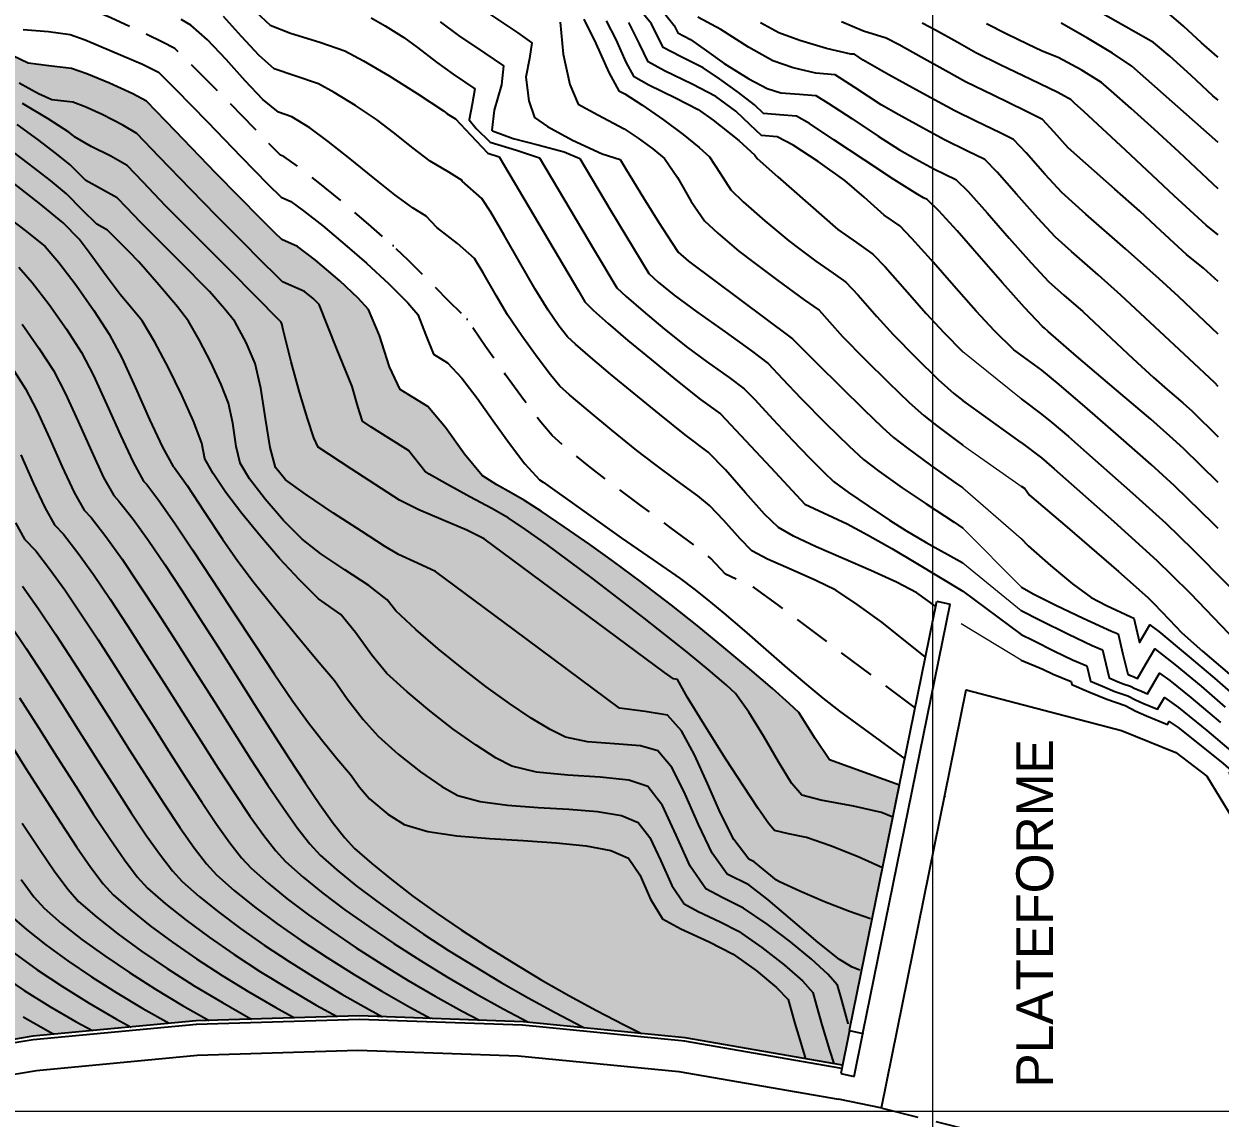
# Model space of a CAD drawing. Extents: x 62300 to 62842, y 108162 to 108784.
# Drawn here: x 62419.13 to 62459.77, y 108649.77 to 108686.95 of the extents above; entities that cross this region are included whole.
import ezdxf

# ---------------------------------------------------------------- set-up
doc = ezdxf.new("R2010")
doc.units = 0
doc.header["$LTSCALE"] = 1.000002
doc.header["$MEASUREMENT"] = 0
doc.linetypes.add('DASHDOT', pattern=[2.8, 2, -0.25, 0.3, -0.25])
doc.linetypes.add('TRATTEGGIATA2', pattern=[0.375, 0.25, -0.125])
for name, color, linetype in [('Av. Pr.Profi', 7, 'Continuous'), ('Bâti', 7, 'Continuous'), ('colore lago', 131, 'Continuous'), ('coordinate', 2, 'Continuous'), ('Couronnement', 7, 'Continuous'), ('curve livello 1m', 2, 'Continuous'), ('curve livello 5m', 7, 'Continuous'), ('Strade', 7, 'Continuous'), ('TEXT035', 1, 'Continuous')]:
    doc.layers.add(name, color=color, linetype=linetype)
doc.layers.add('Colori bordi', color=5, linetype='Continuous', plot=False)
doc.styles.add('ARIAL', font='arial.ttf')

msp = doc.modelspace()

# ---------------------------------------------------------------- hatches: boundary and pattern name
at = {"layer": 'colore lago', "linetype": 'Continuous', "lineweight": 0}
msp.add_hatch(color=256, dxfattribs=at).paths.add_polyline_path([(62424.984, 108653.069), (62419.433, 108652.547), (62413.953, 108651.637), (62408.529, 108650.359), (62403.21, 108648.764), (62398.021, 108646.797), (62392.955, 108644.487), (62388.067, 108641.873), (62383.347, 108638.914), (62379.143, 108635.919), (62374.987, 108632.528), (62370.912, 108628.752), (62367.864, 108625.55), (62364.577, 108621.72), (62361.992, 108618.302), (62358.884, 108613.699), (62356.087, 108608.883), (62353.615, 108603.924), (62351.491, 108598.79), (62349.698, 108593.52), (62348.257, 108588.148), (62347.162, 108582.699), (62346.433, 108577.206), (62346.076, 108571.827), (62346.067, 108566.27), (62346.414, 108560.708), (62347.156, 108555.214), (62348.241, 108549.757), (62349.108, 108546.543), (62347.868, 108543.897), (62343.805, 108542.34), (62343.071, 108542.931), (62342.215, 108543.399), (62341.494, 108543.605), (62340.731, 108543.397), (62339.788, 108542.895), (62338.814, 108542.367), (62337.958, 108542.081), (62337.463, 108542.167), (62336.538, 108542.374), (62334.253, 108542.969), (62331.322, 108543.785), (62328.139, 108544.685), (62325.098, 108545.533), (62322.593, 108546.195), (62321.848, 108546.361), (62320.984, 108546.545), (62320.474, 108546.666), (62319.859, 108546.963), (62319.103, 108547.335), (62317.961, 108547.824), (62316.581, 108548.386), (62315.066, 108548.989), (62313.523, 108549.599), (62312.055, 108550.183), (62310.769, 108550.711), (62309.769, 108551.147), (62309.112, 108551.475), (62308.074, 108552.131), (62305.134, 108553.829), (62301.974, 108555.846), (62300, 108557.145), (62300, 108746.102), (62331.882, 108763.679), (62334.507, 108761.512), (62338.392, 108758.6), (62343.084, 108755.721), (62348.103, 108752.428), (62352.959, 108748.821), (62356.982, 108746.672), (62361.491, 108743.204), (62364.809, 108741.018), (62364.85, 108740.982), (62366.701, 108739.452), (62368.7, 108737.832), (62369.305, 108737.355), (62369.749, 108737.014), (62370.359, 108736.582), (62371.24, 108735.973), (62371.627, 108735.711), (62374.472, 108733.847), (62374.708, 108733.696), (62375.544, 108733.194), (62376.513, 108732.622), (62377.024, 108732.307), (62377.264, 108731.984), (62377.853, 108731.572), (62378.743, 108731.016), (62379.493, 108730.514), (62379.904, 108730.173), (62380.53, 108729.628), (62381.289, 108728.95), (62382.099, 108728.213), (62382.879, 108727.488), (62383.568, 108726.81), (62384.361, 108726.013), (62384.891, 108725.5), (62385.513, 108725.007), (62386.29, 108724.44), (62387.153, 108723.834), (62388.028, 108723.224), (62388.845, 108722.646), (62389.533, 108722.136), (62390.019, 108721.728), (62390.461, 108721.189), (62391.046, 108720.467), (62391.593, 108719.84), (62392.228, 108719.121), (62392.561, 108718.731), (62392.862, 108718.087), (62393.16, 108717.245), (62393.458, 108716.296), (62393.758, 108715.335), (62394.064, 108714.455), (62394.378, 108713.747), (62394.629, 108713.387), (62395.018, 108712.892), (62395.432, 108712.426), (62395.814, 108712.034), (62396.33, 108711.596), (62397.152, 108710.938), (62398.032, 108710.258), (62398.87, 108709.636), (62399.584, 108709.126), (62399.96, 108708.881), (62400.685, 108708.661), (62401.612, 108708.484), (62402.549, 108708.306), (62403.305, 108708.084), (62403.979, 108707.68), (62404.973, 108707.002), (62405.674, 108706.477), (62406.299, 108705.979), (62406.659, 108705.658), (62407.074, 108705.014), (62407.565, 108704.234), (62408.06, 108703.631), (62408.444, 108703.148), (62408.613, 108702.358), (62408.809, 108701.374), (62409.055, 108700.585), (62409.399, 108699.598), (62409.737, 108698.707), (62410.053, 108697.961), (62410.417, 108697.156), (62410.768, 108696.423), (62411.044, 108695.894), (62411.352, 108695.436), (62411.941, 108694.585), (62412.688, 108693.536), (62413.24, 108692.756), (62413.64, 108692.028), (62414.101, 108691.1), (62414.582, 108690.096), (62415.042, 108689.143), (62415.44, 108688.363), (62415.735, 108687.883), (62416.22, 108687.475), (62417.091, 108686.877), (62417.986, 108686.309), (62418.762, 108685.857), (62419.277, 108685.61), (62419.98, 108685.523), (62420.747, 108685.436), (62421.269, 108685.254), (62422.042, 108684.935), (62422.834, 108684.575), (62423.302, 108684.318), (62424.281, 108683.305), (62425.656, 108681.875), (62426.449, 108681.066), (62427.156, 108680.351), (62427.673, 108679.833), (62427.895, 108679.62), (62428.432, 108679.384), (62429.04, 108678.92), (62429.869, 108678.212), (62430.484, 108677.629), (62430.843, 108677.243), (62431.218, 108676.364), (62431.557, 108675.296), (62431.913, 108674.527), (62432.355, 108674.247), (62432.858, 108673.942), (62433.455, 108673.231), (62434.097, 108672.326), (62434.701, 108671.601), (62435.197, 108671.28), (62435.685, 108671.01), (62436.144, 108670.755), (62436.707, 108670.388), (62437.492, 108669.855), (62438.358, 108669.253), (62439.162, 108668.678), (62440.078, 108667.996), (62441.13, 108667.19), (62442.002, 108666.501), (62442.908, 108665.758), (62443.789, 108665.021), (62444.562, 108664.359), (62445.144, 108663.844), (62445.453, 108663.547), (62446.014, 108662.665), (62446.501, 108661.941), (62447.153, 108661.7), (62448.876, 108661.081), (62447.183, 108652.749), (62446.943, 108651.566), (62441.595, 108652.495), (62436.09, 108653.04), (62430.527, 108653.236)])

# ---------------------------------------------------------------- linework, layer by layer
at = {"layer": 'Av. Pr.Profi', "color": 1, "linetype": 'DASHDOT'}
msp.add_line((62450.413, 108660.699), (62450.416, 108660.68), dxfattribs=at)
at = {"layer": 'Bâti', "linetype": 'Continuous'}
for p, q in [((62447.183, 108652.749), (62450.145, 108667.326)), ((62447.634, 108652.654), (62450.597, 108667.234)), ((62450.145, 108667.326), (62450.597, 108667.234)), ((62447.181, 108652.739), (62446.884, 108651.277)), ((62447.183, 108652.749), (62447.181, 108652.739)), ((62447.181, 108652.739), (62447.632, 108652.644)), ((62447.336, 108651.185), (62447.632, 108652.644)), ((62447.634, 108652.654), (62447.632, 108652.644)), ((62446.884, 108651.277), (62447.336, 108651.185))]:
    msp.add_line(p, q, dxfattribs=at)
at = {"layer": 'Colori bordi', "linetype": 'Continuous', "lineweight": 0, "flags": 128}
msp.add_lwpolyline([(62418.762, 108685.857), (62419.277, 108685.61), (62419.98, 108685.523), (62420.747, 108685.436), (62420.747, 108685.436), (62421.269, 108685.254), (62422.042, 108684.935), (62422.834, 108684.575), (62423.302, 108684.318), (62423.302, 108684.318), (62424.281, 108683.305), (62425.656, 108681.875), (62425.656, 108681.875), (62426.449, 108681.066), (62427.156, 108680.351), (62427.673, 108679.833), (62427.895, 108679.62), (62428.432, 108679.384), (62428.432, 108679.384), (62429.04, 108678.92), (62429.869, 108678.212), (62429.869, 108678.212), (62430.484, 108677.629), (62430.843, 108677.243), (62430.843, 108677.243), (62431.218, 108676.364), (62431.557, 108675.296), (62431.913, 108674.527), (62431.913, 108674.527), (62432.355, 108674.247), (62432.858, 108673.942), (62432.858, 108673.942), (62433.455, 108673.231), (62434.097, 108672.326), (62434.701, 108671.601), (62435.197, 108671.28), (62435.197, 108671.28), (62435.685, 108671.01), (62436.144, 108670.755), (62436.144, 108670.755), (62436.707, 108670.388), (62437.492, 108669.855), (62438.358, 108669.253), (62439.162, 108668.678), (62439.162, 108668.678), (62440.078, 108667.996), (62441.13, 108667.19), (62442.002, 108666.501), (62442.002, 108666.501), (62442.908, 108665.758), (62443.789, 108665.021), (62444.562, 108664.359), (62445.144, 108663.844), (62445.453, 108663.547), (62445.453, 108663.547), (62446.014, 108662.665), (62446.501, 108661.941), (62446.501, 108661.941), (62447.153, 108661.7), (62448.876, 108661.081), (62447.183, 108652.749), (62446.943, 108651.566), (62441.595, 108652.495), (62436.09, 108653.04), (62430.527, 108653.236), (62424.984, 108653.069), (62419.433, 108652.547), (62413.953, 108651.637)], dxfattribs=at)
at = {"layer": 'coordinate', "linetype": 'Continuous', "lineweight": 0}
for p, q in [((62450, 108735.452), (62450, 108403.974)), ((62340.187, 108650), (62556.466, 108650))]:
    msp.add_line(p, q, dxfattribs=at)
at = {"layer": 'Couronnement', "linetype": 'Continuous'}
for p, q in [((62424.984, 108653.069), (62419.433, 108652.547)), ((62430.527, 108653.236), (62424.984, 108653.069)), ((62430.531, 108653.116), (62424.988, 108652.949)), ((62436.074, 108652.921), (62430.523, 108653.117)), ((62436.09, 108653.04), (62430.527, 108653.236)), ((62441.595, 108652.495), (62436.09, 108653.04)), ((62424.995, 108652.95), (62419.444, 108652.428)), ((62441.583, 108652.376), (62436.074, 108652.921)), ((62419.433, 108652.547), (62413.953, 108651.637)), ((62419.444, 108652.428), (62413.973, 108651.519)), ((62446.919, 108651.449), (62441.575, 108652.377)), ((62446.943, 108651.566), (62441.595, 108652.495)), ((62419.561, 108651.385), (62425.024, 108651.9)), ((62425.024, 108651.9), (62430.475, 108652.07)), ((62430.475, 108652.07), (62435.927, 108651.881)), ((62435.927, 108651.881), (62441.384, 108651.345)), ((62414.098, 108650.472), (62419.561, 108651.385)), ((62441.384, 108651.345), (62446.8, 108650.405)), ((62448.291, 108650.104), (62446.8, 108650.405))]:
    msp.add_line(p, q, dxfattribs=at)
at = {"layer": 'curve livello 1m', "linetype": 'Continuous', "lineweight": 0}
for p, q in [((62453.007, 108674.205), (62451.032, 108675.804)), ((62451.032, 108672.634), (62453.007, 108671.241)), ((62451.032, 108671.184), (62453.007, 108669.456)), ((62451.032, 108669.816), (62453.007, 108667.817)), ((62451.032, 108668.629), (62453.007, 108667.011)), ((62453.007, 108665.324), (62450.972, 108666.562))]:
    msp.add_line(p, q, dxfattribs=at)
at = {"layer": 'curve livello 1m', "color": 152, "linetype": 'TRATTEGGIATA2', "ltscale": 5, "flags": 128}
msp.add_lwpolyline([(62449.409, 108663.703), (62444.734, 108667.217), (62444.734, 108667.217), (62443.954, 108667.783), (62443.429, 108668.028), (62442.969, 108668.248), (62442.969, 108668.248), (62442.47, 108668.783), (62441.977, 108669.175), (62441.124, 108669.816), (62440.102, 108670.575), (62439.103, 108671.321), (62438.32, 108671.922), (62438.32, 108671.922), (62437.534, 108672.562), (62437.08, 108672.956), (62437.08, 108672.956), (62436.692, 108673.419), (62436.139, 108674.141), (62435.492, 108675.027), (62434.819, 108675.983), (62434.191, 108676.913), (62434.191, 108676.913), (62434.183, 108676.926), (62434.135, 108676.968), (62433.554, 108677.536), (62432.857, 108678.242), (62432.184, 108678.923), (62431.677, 108679.412), (62431.677, 108679.412), (62430.841, 108680.147), (62429.964, 108680.89), (62429.133, 108681.568), (62428.437, 108682.108), (62427.967, 108682.438), (62427.967, 108682.438), (62427.85, 108682.49), (62427.362, 108682.981), (62426.953, 108683.405), (62426.568, 108683.805), (62426.568, 108683.805), (62425.763, 108684.619), (62425.037, 108685.346), (62424.499, 108685.878), (62424.256, 108686.107), (62424.256, 108686.107), (62423.838, 108686.33), (62423.033, 108686.718), (62422.083, 108687.153), (62422.083, 108687.153), (62421.201, 108687.532), (62420.659, 108687.741), (62420.659, 108687.741), (62419.96, 108687.849), (62419.097, 108687.916), (62418.267, 108687.984), (62417.665, 108688.094), (62417.665, 108688.094), (62417.563, 108688.156), (62417.547, 108688.17), (62417.258, 108688.62), (62416.882, 108689.325), (62416.442, 108690.213), (62415.962, 108691.213), (62415.465, 108692.25), (62414.976, 108693.254), (62414.519, 108694.151), (62414.116, 108694.869), (62414.116, 108694.869), (62413.888, 108695.19), (62413.731, 108695.42), (62413.447, 108696.014), (62412.957, 108697.086), (62412.957, 108697.086), (62412.542, 108698.014), (62412.149, 108698.906), (62411.838, 108699.625), (62411.669, 108700.032), (62411.669, 108700.032), (62411.493, 108700.551), (62411.338, 108701.075), (62411.338, 108701.075), (62411.14, 108702.019), (62410.936, 108703.116), (62410.783, 108703.767), (62410.783, 108703.767), (62410.46, 108704.208), (62409.848, 108704.939), (62409.171, 108705.744), (62408.647, 108706.405), (62408.195, 108707.116), (62407.772, 108707.467), (62406.911, 108708.146), (62405.935, 108708.914), (62405.164, 108709.532), (62404.859, 108709.794), (62404.558, 108710.033), (62403.965, 108710.163), (62402.733, 108710.397), (62401.329, 108710.662), (62400.217, 108710.883), (62399.534, 108711.046), (62399.508, 108711.064), (62399.419, 108711.135), (62398.941, 108711.7), (62398.366, 108712.469), (62397.791, 108713.304), (62397.315, 108714.068), (62396.999, 108714.708), (62396.588, 108715.641), (62396.135, 108716.7), (62395.69, 108717.718), (62395.307, 108718.531), (62394.833, 108719.384), (62394.335, 108720.199), (62394, 108720.666), (62393.527, 108721.291), (62392.891, 108722.096), (62392.334, 108722.781), (62392.022, 108723.139), (62391.403, 108723.624), (62390.228, 108724.482), (62388.787, 108725.522), (62387.371, 108726.549), (62386.269, 108727.371), (62385.592, 108727.906), (62384.834, 108728.52), (62384.222, 108729.031), (62383.639, 108729.546), (62382.938, 108730.185), (62382.188, 108730.877), (62381.454, 108731.553), (62380.802, 108732.145), (62380.301, 108732.582), (62379.555, 108733.154), (62378.591, 108733.891), (62378.094, 108734.284), (62377.713, 108734.585), (62377.036, 108735.03), (62375.97, 108735.715), (62375.055, 108736.311), (62373.009, 108737.706), (62371.181, 108738.986), (62370.681, 108739.355), (62370.133, 108739.77), (62369.655, 108740.145), (62369.247, 108740.473), (62368.148, 108741.404), (62366.867, 108742.513), (62365.789, 108743.468)], dxfattribs=at)
at = {"layer": 'curve livello 1m', "flags": 128}
for points in [[(62459.706, 108684.351), (62459.523, 108684.508), (62458.781, 108685.194), (62458.064, 108685.854), (62457.51, 108686.316), (62457.51, 108686.316), (62453.222, 108688.754)], [(62440.687, 108687.556), (62441.227, 108686.892), (62441.227, 108686.892), (62441.35, 108686.641), (62441.778, 108686.421), (62442.327, 108686.027), (62442.92, 108685.597), (62442.92, 108685.597), (62443.756, 108685.083), (62444.379, 108684.746), (62444.379, 108684.746), (62444.842, 108684.61), (62445.485, 108684.562), (62446.032, 108684.512), (62446.032, 108684.512), (62446.459, 108684.257), (62447.257, 108683.73), (62448.154, 108683.134), (62448.877, 108682.672), (62448.877, 108682.672), (62449.416, 108682.366), (62450.048, 108682.026), (62450.048, 108682.026), (62450.795, 108681.657), (62451.208, 108681.251), (62451.851, 108680.532), (62452.604, 108679.669), (62453.345, 108678.829), (62453.954, 108678.182), (62453.954, 108678.182), (62454.461, 108677.733), (62455.1, 108677.17), (62455.1, 108677.17), (62455.89, 108676.436), (62456.809, 108675.572), (62457.507, 108674.927), (62457.507, 108674.927), (62457.974, 108674.527), (62458.504, 108674.075), (62458.504, 108674.075), (62458.822, 108673.791), (62459.706, 108672.914)], [(62450.11, 108667.152), (62449.469, 108667.618), (62448.779, 108667.978), (62447.906, 108668.375), (62446.959, 108668.785), (62446.047, 108669.183), (62445.279, 108669.542), (62444.765, 108669.838), (62444.765, 108669.838), (62444.296, 108670.292), (62443.65, 108671.017), (62442.966, 108671.791), (62442.382, 108672.392), (62442.382, 108672.392), (62441.596, 108672.987), (62440.724, 108673.685), (62439.861, 108674.388), (62439.06, 108675.049), (62438.379, 108675.622), (62437.872, 108676.061), (62437.596, 108676.319), (62437.596, 108676.319), (62437.31, 108676.685), (62436.94, 108677.217), (62436.94, 108677.217), (62436.504, 108677.928), (62435.981, 108678.837), (62435.45, 108679.771), (62434.993, 108680.554), (62434.69, 108681.013), (62434.69, 108681.013), (62434.016, 108681.604), (62434.027, 108681.627), (62433.574, 108681.908), (62432.935, 108682.287), (62432.935, 108682.287), (62432.36, 108682.723), (62431.692, 108683.261), (62431.112, 108683.702), (62431.112, 108683.702), (62430.4, 108684.17), (62429.668, 108684.617), (62429.136, 108684.908), (62429.136, 108684.908), (62428.336, 108685.177), (62427.64, 108685.422), (62427.64, 108685.422), (62427.126, 108685.868), (62426.524, 108686.523), (62425.909, 108687.196)], [(62430.936, 108687.152), (62431.411, 108686.881), (62432.039, 108686.479), (62432.502, 108686.141), (62433.154, 108685.65), (62433.717, 108685.234), (62434.45, 108684.736), (62434.361, 108684.222), (62434.261, 108683.687), (62434.497, 108683.398), (62434.964, 108682.937), (62434.97, 108682.932), (62435.872, 108682.657), (62436.654, 108682.397), (62438.513, 108679.247), (62439.277, 108677.982), (62439.589, 108677.684), (62440.167, 108677.183), (62440.899, 108676.576), (62441.673, 108675.956), (62442.327, 108675.476), (62443.097, 108674.931), (62443.606, 108674.549), (62443.964, 108674.182), (62444.579, 108673.521), (62445.259, 108672.788), (62445.809, 108672.208), (62446.304, 108671.714), (62446.638, 108671.397), (62447.146, 108671.026), (62447.817, 108670.566), (62448.538, 108670.087), (62449.091, 108669.731), (62449.782, 108669.324), (62451.032, 108668.629)], [(62434.924, 108687.302), (62435.908, 108686.645), (62436.392, 108686.306), (62436.392, 108686.306), (62436.308, 108685.776), (62436.18, 108685.134), (62436.18, 108685.134), (62436.283, 108684.334), (62436.484, 108683.766), (62436.484, 108683.766), (62436.922, 108683.455), (62437.773, 108682.999), (62438.783, 108682.533), (62438.783, 108682.533), (62439.394, 108682.339), (62439.598, 108681.994), (62440.177, 108681.035), (62440.704, 108680.198), (62441.142, 108679.516), (62441.36, 108679.193), (62441.36, 108679.193), (62441.715, 108678.881), (62445.203, 108676.283), (62445.23, 108676.263), (62445.233, 108676.26), (62446.053, 108675.432), (62446.891, 108674.6), (62447.663, 108673.845), (62448.286, 108673.248), (62448.679, 108672.89), (62448.679, 108672.89), (62449.152, 108672.525), (62449.934, 108671.953), (62450.791, 108671.344), (62450.791, 108671.344), (62451.032, 108671.184)], [(62459.706, 108671.365), (62458.521, 108672.523), (62458.057, 108672.943), (62457.413, 108673.513), (62456.252, 108674.506), (62454.893, 108675.659), (62453.928, 108676.49), (62453.798, 108676.611), (62453.736, 108676.665), (62453.122, 108677.313), (62452.376, 108678.15), (62451.586, 108679.056), (62450.838, 108679.91), (62450.219, 108680.591), (62449.816, 108680.978), (62449.691, 108681.04), (62449.495, 108681.148), (62448.69, 108681.658), (62447.674, 108682.33), (62446.649, 108683.013), (62445.815, 108683.557), (62445.377, 108683.812), (62444.797, 108683.855), (62444.253, 108683.904), (62443.951, 108684.193), (62443.403, 108684.619), (62442.758, 108685.085), (62442.207, 108685.451), (62441.444, 108685.836), (62440.847, 108686.15), (62440.457, 108686.945), (62440.027, 108687.474)], [(62459.706, 108685.817), (62459.671, 108685.84), (62459.135, 108686.307), (62458.525, 108686.874), (62458.043, 108687.287)], [(62419.114, 108686.751), (62419.974, 108686.688), (62420.703, 108686.589), (62421.216, 108686.4), (62422.126, 108686.024), (62423.161, 108685.574), (62423.707, 108685.311), (62424.289, 108684.732), (62425.367, 108683.614), (62426.509, 108682.428), (62427.423, 108681.5), (62427.872, 108681.055), (62428.199, 108680.911), (62428.634, 108680.6), (62429.288, 108680.081), (62430.041, 108679.452), (62430.773, 108678.812), (62431.525, 108678.11), (62432.172, 108677.467), (62432.518, 108677.077), (62432.79, 108676.369), (62433.051, 108675.724), (62433.522, 108675.432), (62434.01, 108674.91), (62434.535, 108674.225), (62435.079, 108673.458), (62435.625, 108672.688), (62436.155, 108671.995), (62436.651, 108671.458), (62436.775, 108671.378), (62437.996, 108670.504), (62439.421, 108669.48), (62440.51, 108668.732), (62441.428, 108668.099), (62441.89, 108667.752), (62442.336, 108667.403), (62442.912, 108666.922), (62443.597, 108666.333), (62444.332, 108665.693), (62445.061, 108665.058), (62445.727, 108664.486), (62446.271, 108664.034), (62446.838, 108663.597), (62449.057, 108661.97)], [(62449.759, 108665.424), (62448.276, 108666.618), (62447.444, 108667.222), (62446.711, 108667.701), (62446.711, 108667.701), (62446.04, 108668.037), (62445.194, 108668.407), (62444.395, 108668.759), (62443.867, 108669.043), (62443.867, 108669.043), (62443.461, 108669.452), (62442.915, 108670.073), (62442.426, 108670.587), (62442.426, 108670.587), (62442.022, 108670.905), (62441.327, 108671.424), (62440.565, 108671.991), (62439.958, 108672.455), (62439.958, 108672.455), (62439.101, 108673.144), (62438.297, 108673.805), (62437.668, 108674.337), (62437.338, 108674.637), (62437.338, 108674.637), (62437.023, 108675.02), (62436.567, 108675.627), (62436.053, 108676.347), (62435.565, 108677.065), (62435.565, 108677.065), (62435.174, 108677.72), (62434.735, 108678.49), (62434.437, 108678.97), (62434.437, 108678.97), (62433.864, 108679.48), (62433.162, 108680.028), (62432.794, 108680.41), (62432.794, 108680.41), (62432.798, 108680.419), (62432.36, 108680.684), (62431.737, 108681.144), (62430.997, 108681.73), (62430.218, 108682.359), (62429.474, 108682.948), (62428.842, 108683.416), (62428.842, 108683.416), (62428.236, 108683.786), (62427.777, 108683.944), (62427.254, 108684.378), (62426.646, 108685.017), (62426.003, 108685.735), (62425.373, 108686.406), (62424.805, 108686.903), (62424.805, 108686.903), (62424.471, 108687.091)], [(62433.274, 108687.014), (62433.895, 108686.557), (62433.895, 108686.557), (62434.794, 108685.951), (62435.421, 108685.521), (62435.421, 108685.521), (62435.363, 108684.881), (62435.107, 108684.018), (62435.027, 108683.337), (62435.027, 108683.337), (62435.049, 108683.314), (62435.049, 108683.314), (62435.751, 108683.057), (62436.642, 108682.827), (62437.481, 108682.605), (62438.024, 108682.368), (62438.024, 108682.368), (62439.055, 108680.62), (62440.36, 108678.461), (62440.681, 108678.173), (62441.223, 108677.731), (62441.223, 108677.731), (62441.992, 108677.162), (62442.955, 108676.478), (62443.851, 108675.839), (62444.418, 108675.406), (62444.418, 108675.406), (62444.905, 108674.891), (62445.521, 108674.234), (62445.521, 108674.234), (62446.378, 108673.373), (62447.17, 108672.599), (62447.659, 108672.144), (62447.659, 108672.144), (62448.179, 108671.749), (62448.968, 108671.185), (62448.968, 108671.185), (62449.784, 108670.641), (62450.732, 108670.021), (62451.032, 108669.816)], [(62437.346, 108687.001), (62437.451, 108685.916), (62437.68, 108684.886), (62437.964, 108684.22), (62437.964, 108684.22), (62438.629, 108683.855), (62439.528, 108683.382), (62439.528, 108683.382), (62440.001, 108683.065), (62440.503, 108682.701), (62440.503, 108682.701), (62440.891, 108682.373), (62441.332, 108681.725), (62441.806, 108680.914), (62442.253, 108680.252), (62442.253, 108680.252), (62442.704, 108679.831), (62443.418, 108679.227), (62443.418, 108679.227), (62443.924, 108678.838), (62444.746, 108678.226), (62445.636, 108677.575), (62445.636, 108677.575), (62446.144, 108677.217), (62446.504, 108676.822), (62446.946, 108676.329), (62446.946, 108676.329), (62447.705, 108675.554), (62448.503, 108674.763), (62449.211, 108674.081), (62449.7, 108673.636), (62449.7, 108673.636), (62450.136, 108673.295), (62450.859, 108672.759), (62451.032, 108672.634)], [(62438.918, 108687.053), (62439.241, 108686.411), (62439.579, 108685.647), (62439.843, 108685.169), (62439.843, 108685.169), (62440.362, 108684.878), (62441.266, 108684.44), (62442.036, 108684.04), (62442.036, 108684.04), (62442.551, 108683.68), (62443.415, 108682.982), (62443.967, 108682.483), (62443.967, 108682.483), (62444.039, 108682.37), (62444.746, 108681.748), (62446.788, 108679.96), (62447.422, 108679.517), (62447.973, 108679.126), (62447.973, 108679.126), (62448.387, 108678.69), (62449.055, 108677.936), (62449.786, 108677.11), (62450.384, 108676.456), (62450.384, 108676.456), (62451.032, 108675.804)], [(62459.706, 108669.799), (62459.553, 108669.953), (62458.221, 108671.255), (62457.425, 108671.975), (62456.321, 108672.95), (62455.266, 108673.864), (62454.301, 108674.689), (62453.715, 108675.177), (62453.21, 108675.545), (62452.762, 108675.875), (62452.103, 108676.519), (62451.487, 108677.188), (62450.725, 108678.046), (62449.95, 108678.925), (62449.293, 108679.659), (62448.888, 108680.08), (62448.361, 108680.45), (62447.674, 108681.054), (62447.024, 108681.622), (62446.115, 108682.271), (62445.263, 108682.822), (62444.721, 108683.111), (62444.193, 108683.155), (62443.808, 108683.514), (62443.321, 108683.986), (62442.636, 108684.481), (62441.836, 108684.897), (62440.895, 108685.349), (62440.345, 108685.66), (62440.04, 108686.264), (62439.688, 108686.999)], [(62459.706, 108676.404), (62458.352, 108677.684), (62457.704, 108678.288), (62456.55, 108679.309), (62455.205, 108680.486), (62454.39, 108681.215), (62454.39, 108681.215), (62453.822, 108681.834), (62453.18, 108682.568), (62452.754, 108683.014), (62452.754, 108683.014), (62452.303, 108683.245), (62451.475, 108683.644), (62450.761, 108683.997), (62450.761, 108683.997), (62449.67, 108684.581), (62448.515, 108685.219), (62447.642, 108685.72), (62447.642, 108685.72), (62447.344, 108685.913), (62447.219, 108685.923), (62446.4, 108686.114), (62445.496, 108686.379), (62444.778, 108686.639), (62444.778, 108686.639), (62444.153, 108686.988)], [(62459.706, 108678.188), (62459.203, 108678.647), (62459.203, 108678.647), (62458.622, 108679.112), (62458.208, 108679.493), (62457.583, 108680.079), (62457.043, 108680.581), (62457.043, 108680.581), (62456.193, 108681.333), (62455.202, 108682.199), (62454.607, 108682.732), (62454.607, 108682.732), (62454.128, 108683.264), (62453.734, 108683.693), (62453.734, 108683.693), (62453.141, 108683.995), (62452.054, 108684.52), (62451.118, 108684.982), (62451.118, 108684.982), (62450.447, 108685.349), (62449.614, 108685.818), (62448.861, 108686.24), (62448.43, 108686.467), (62448.43, 108686.467), (62447.659, 108686.698), (62446.912, 108687.018)], [(62459.706, 108679.777), (62459.297, 108680.104), (62459.297, 108680.104), (62458.207, 108681.108), (62456.56, 108682.652), (62455.137, 108683.972), (62455.137, 108683.972), (62454.825, 108684.248), (62454.713, 108684.371), (62454.252, 108684.613), (62453.334, 108685.058), (62452.296, 108685.559), (62451.475, 108685.968), (62451.475, 108685.968), (62450.834, 108686.321), (62450.095, 108686.737), (62449.648, 108686.977)], [(62459.706, 108681.341), (62459.337, 108681.681), (62458.373, 108682.585), (62457.539, 108683.359), (62457.539, 108683.359), (62456.747, 108684.071), (62456.08, 108684.66), (62455.74, 108684.95), (62455.74, 108684.95), (62455.046, 108685.388), (62454.268, 108685.81), (62454.268, 108685.81), (62453.723, 108686.021), (62453.221, 108686.256), (62452.521, 108686.601), (62451.832, 108686.953)], [(62448.655, 108659.993), (62448.264, 108660.149), (62447.315, 108660.361), (62446.209, 108660.569), (62445.565, 108660.74), (62445.565, 108660.74), (62445.214, 108661.15), (62444.764, 108661.872), (62444.264, 108662.734), (62443.764, 108663.565), (62443.311, 108664.193), (62443.311, 108664.193), (62442.991, 108664.488), (62442.383, 108665.009), (62441.668, 108665.6), (62441.668, 108665.6), (62440.202, 108666.756), (62438.435, 108668.111), (62436.896, 108669.257), (62436.896, 108669.257), (62436.171, 108669.769), (62435.585, 108670.16), (62435.585, 108670.16), (62435.029, 108670.479), (62434.286, 108670.881), (62433.522, 108671.295), (62432.901, 108671.647), (62432.901, 108671.647), (62432.751, 108671.744), (62432.194, 108672.451), (62431.526, 108672.866), (62430.922, 108673.254), (62430.636, 108673.446), (62430.636, 108673.446), (62430.481, 108673.951), (62430.284, 108674.628), (62430.284, 108674.628), (62429.752, 108675.927), (62429.168, 108677.409), (62428.965, 108677.611), (62428.665, 108677.856), (62427.917, 108678.184), (62427.709, 108678.384), (62427.218, 108678.872), (62426.52, 108679.575), (62425.69, 108680.416), (62424.802, 108681.321), (62424.802, 108681.321), (62423.732, 108682.435), (62422.97, 108683.224), (62422.97, 108683.224), (62422.495, 108683.509), (62421.797, 108683.869), (62421.797, 108683.869), (62421.22, 108684.125), (62420.791, 108684.284), (62420.791, 108684.284), (62420.082, 108684.368), (62419.627, 108684.573), (62418.968, 108684.931)], [(62448.304, 108658.267), (62447.471, 108658.642), (62446.53, 108659.017), (62445.716, 108659.302), (62445.716, 108659.302), (62445.104, 108659.43), (62444.629, 108659.54), (62444.439, 108659.769), (62444.074, 108660.291), (62443.574, 108661.044), (62442.981, 108661.966), (62442.334, 108662.992), (62441.677, 108664.061), (62441.677, 108664.061), (62441.334, 108664.67), (62441.197, 108664.69), (62440.899, 108664.912), (62434.771, 108669.446), (62434.178, 108669.739), (62433.377, 108670.085), (62432.552, 108670.44), (62431.888, 108670.76), (62431.888, 108670.76), (62430.254, 108671.823), (62429.125, 108672.559), (62428.984, 108672.883), (62428.766, 108673.54), (62428.5, 108674.434), (62428.214, 108675.469), (62427.937, 108676.551), (62427.937, 108676.551), (62427.898, 108676.753), (62427.868, 108676.815), (62427.831, 108676.859), (62426.148, 108678.558), (62423.949, 108680.768), (62423.949, 108680.768), (62423.183, 108681.565), (62422.638, 108682.13), (62422.638, 108682.13), (62422.092, 108682.45), (62421.414, 108682.785), (62420.858, 108683.109), (62420.858, 108683.109), (62420.824, 108683.144), (62420.664, 108683.263), (62419.955, 108683.718), (62419.085, 108684.247)], [(62447.897, 108656.54), (62447.182, 108656.789), (62446.331, 108657.12), (62445.489, 108657.472), (62444.801, 108657.789), (62444.801, 108657.789), (62444.695, 108657.853), (62443.939, 108658.475), (62443.759, 108658.566), (62443.255, 108659.232), (62442.792, 108660.133), (62442.352, 108661.136), (62441.919, 108662.111), (62441.474, 108662.928), (62441, 108663.456), (62441, 108663.456), (62440.235, 108663.583), (62439.367, 108663.701), (62439.367, 108663.701), (62435.787, 108666.363), (62433.113, 108668.341), (62432.505, 108668.62), (62431.855, 108668.914), (62431.855, 108668.914), (62431.38, 108669.203), (62430.597, 108669.705), (62429.655, 108670.324), (62428.702, 108670.965), (62428.702, 108670.965), (62428.02, 108671.451), (62427.675, 108671.875), (62427.495, 108672.551), (62427.34, 108673.535), (62427.182, 108674.572), (62426.991, 108675.404), (62426.991, 108675.404), (62426.683, 108676.12), (62426.295, 108676.829), (62426.295, 108676.829), (62425.953, 108677.263), (62425.436, 108677.859), (62425.436, 108677.859), (62424.421, 108678.883), (62423.096, 108680.215), (62423.096, 108680.215), (62422.635, 108680.695), (62422.306, 108681.036), (62422.306, 108681.036), (62421.773, 108681.33), (62421.233, 108681.626), (62421.233, 108681.626), (62420.704, 108682.156), (62420.241, 108682.532), (62419.603, 108683.018), (62418.904, 108683.53)], [(62447.526, 108654.794), (62447.275, 108654.895), (62446.842, 108655.154), (62446.111, 108655.732), (62445.249, 108656.473), (62444.413, 108657.188), (62443.761, 108657.689), (62443.761, 108657.689), (62443.027, 108658.059), (62442.514, 108658.771), (62442.047, 108659.739), (62441.601, 108660.769), (62441.15, 108661.668), (62440.667, 108662.243), (62440.667, 108662.243), (62440.077, 108662.415), (62439.2, 108662.487), (62438.275, 108662.553), (62437.537, 108662.711), (62437.537, 108662.711), (62437.014, 108662.971), (62436.367, 108663.36), (62435.629, 108663.854), (62434.834, 108664.426), (62434.016, 108665.053), (62433.209, 108665.708), (62432.447, 108666.367), (62431.763, 108667.005), (62431.763, 108667.005), (62431.474, 108667.373), (62430.85, 108667.862), (62430.038, 108668.398), (62429.221, 108668.937), (62428.582, 108669.433), (62428.582, 108669.433), (62427.953, 108670.076), (62427.328, 108670.803), (62426.803, 108671.493), (62426.478, 108672.024), (62426.478, 108672.024), (62426.344, 108672.589), (62426.226, 108673.383), (62426.085, 108674.054), (62426.085, 108674.054), (62425.834, 108674.692), (62425.481, 108675.457), (62425.089, 108676.217), (62424.722, 108676.842), (62424.722, 108676.842), (62424.346, 108677.337), (62423.723, 108678.084), (62423.04, 108678.859), (62423.04, 108678.859), (62422.695, 108679.208), (62422.243, 108679.662), (62422.243, 108679.662), (62421.974, 108679.942), (62421.608, 108680.143), (62421.125, 108680.623), (62420.585, 108681.169), (62420.585, 108681.169), (62420.037, 108681.621), (62419.305, 108682.194), (62418.454, 108682.836)], [(62418.029, 108680.782), (62419.217, 108679.896), (62419.851, 108679.379), (62420.32, 108678.84), (62420.909, 108678.072), (62421.514, 108677.213), (62422.034, 108676.405), (62422.458, 108675.597), (62422.926, 108674.575), (62423.399, 108673.507), (62423.839, 108672.562), (62424.205, 108671.907), (62424.248, 108671.862), (62424.675, 108671.265), (62425.262, 108670.376), (62425.882, 108669.437), (62426.403, 108668.685), (62426.961, 108667.955), (62427.647, 108667.089), (62428.384, 108666.182), (62429.091, 108665.332), (62429.69, 108664.636), (62430.113, 108664.008), (62430.66, 108663.308), (62431.168, 108662.746), (62431.168, 108662.746), (62431.846, 108662.138), (62432.608, 108661.537), (62433.327, 108661.037), (62433.876, 108660.732), (62433.876, 108660.732), (62434.629, 108660.523), (62435.567, 108660.399), (62436.603, 108660.323), (62437.65, 108660.262), (62438.624, 108660.18), (62439.436, 108660.043), (62440.001, 108659.816), (62440.001, 108659.816), (62440.396, 108659.302), (62440.766, 108658.503), (62441.144, 108657.668), (62441.563, 108657.047), (62441.563, 108657.047), (62442.037, 108656.781), (62442.781, 108656.441), (62443.406, 108656.118), (62443.406, 108656.118), (62444.196, 108655.565), (62444.961, 108654.969), (62445.579, 108654.428), (62445.934, 108654.038), (62445.934, 108654.038), (62446.062, 108653.583), (62446.242, 108652.937), (62446.242, 108652.937), (62446.5, 108652.076), (62446.642, 108651.619)], [(62418.962, 108678.678), (62419.418, 108678.154), (62419.99, 108677.407), (62420.579, 108676.573), (62421.085, 108675.786), (62421.496, 108675.001), (62421.952, 108674.007), (62422.412, 108672.968), (62422.84, 108672.049), (62423.196, 108671.412), (62423.306, 108671.298), (62423.717, 108670.751), (62424.246, 108669.991), (62424.864, 108669.071), (62425.54, 108668.045), (62426.248, 108666.966), (62426.956, 108665.888), (62427.638, 108664.865), (62428.263, 108663.949), (62428.802, 108663.195), (62429.239, 108662.631), (62429.767, 108661.98), (62430.229, 108661.437), (62430.529, 108661.011), (62430.87, 108660.617), (62430.87, 108660.617), (62431.496, 108660.092), (62432.046, 108659.743), (62432.046, 108659.743), (62432.851, 108659.509), (62433.842, 108659.359), (62434.948, 108659.264), (62436.095, 108659.196), (62437.213, 108659.125), (62438.23, 108659.021), (62439.072, 108658.857), (62439.668, 108658.603), (62439.668, 108658.603), (62440.055, 108658.036), (62440.423, 108657.202), (62440.831, 108656.541), (62440.831, 108656.541), (62441.447, 108656.194), (62442.415, 108655.752), (62443.228, 108655.333), (62443.228, 108655.333), (62444.007, 108654.777), (62444.699, 108654.208), (62445.097, 108653.795), (62445.324, 108652.981), (62445.324, 108652.981), (62445.525, 108652.312), (62445.688, 108651.784)], [(62419.072, 108676.743), (62419.644, 108675.932), (62420.135, 108675.168), (62420.135, 108675.168), (62420.535, 108674.404), (62420.978, 108673.439), (62421.425, 108672.43), (62421.841, 108671.536), (62422.187, 108670.917), (62422.364, 108670.734), (62422.84, 108670.117), (62423.362, 108669.39), (62423.921, 108668.572), (62424.508, 108667.684), (62425.115, 108666.746), (62425.732, 108665.776), (62426.352, 108664.796), (62426.965, 108663.824), (62427.564, 108662.881), (62428.14, 108661.986), (62428.684, 108661.16), (62429.187, 108660.421), (62429.642, 108659.79), (62430.038, 108659.287), (62430.369, 108658.931), (62430.954, 108658.412), (62431.617, 108657.869), (62432.35, 108657.311), (62433.142, 108656.742), (62433.983, 108656.167), (62434.864, 108655.593), (62435.775, 108655.026), (62436.705, 108654.47), (62437.647, 108653.933), (62438.588, 108653.418), (62439.521, 108652.933), (62440.112, 108652.642)], [(62418.708, 108675.291), (62419.186, 108674.549), (62419.574, 108673.808), (62420.004, 108672.871), (62420.438, 108671.891), (62420.842, 108671.023), (62421.177, 108670.423), (62421.421, 108670.17), (62421.919, 108669.524), (62422.467, 108668.756), (62423.054, 108667.891), (62423.671, 108666.952), (62424.307, 108665.962), (62424.951, 108664.947), (62425.594, 108663.928), (62426.226, 108662.93), (62426.836, 108661.977), (62427.413, 108661.092), (62427.948, 108660.299), (62428.431, 108659.621), (62428.85, 108659.082), (62429.197, 108658.706), (62429.765, 108658.201), (62430.41, 108657.674), (62431.121, 108657.132), (62431.89, 108656.579), (62432.707, 108656.021), (62433.563, 108655.464), (62434.448, 108654.912), (62435.352, 108654.373), (62436.266, 108653.85), (62437.181, 108653.351), (62438.087, 108652.88), (62438.181, 108652.833)], [(62453.007, 108674.205), (62453.055, 108674.171), (62453.705, 108673.69), (62453.705, 108673.69), (62454.048, 108673.405), (62454.613, 108672.923), (62455.229, 108672.388), (62455.229, 108672.388), (62456.794, 108671.006), (62457.92, 108669.987), (62457.92, 108669.987), (62458.838, 108669.09), (62459.999, 108667.924), (62459.999, 108667.924), (62460.963, 108666.917), (62462.074, 108665.744), (62462.757, 108665.039), (62462.757, 108665.039), (62463.936, 108664.058)], [(62453.007, 108671.241), (62453.134, 108671.156), (62453.299, 108670.937), (62454.568, 108669.843), (62456.316, 108668.345), (62456.316, 108668.345), (62456.909, 108667.821), (62457.32, 108667.45), (62457.32, 108667.45), (62457.519, 108667.252), (62458.04, 108666.705), (62458.466, 108666.261), (62458.466, 108666.261), (62459.169, 108665.633), (62460.092, 108664.849), (62461.027, 108664.062), (62461.762, 108663.428), (62462.088, 108663.1), (62462.088, 108663.1), (62462.056, 108662.708), (62462.176, 108662.619), (62462.557, 108662.413)], [(62418.843, 108669.998), (62419.159, 108669.433), (62419.537, 108669.042), (62420.005, 108668.434), (62420.521, 108667.712), (62421.073, 108666.897), (62421.654, 108666.014), (62422.252, 108665.083), (62422.858, 108664.127), (62423.463, 108663.169), (62424.058, 108662.23), (62424.631, 108661.333), (62425.175, 108660.5), (62425.678, 108659.754), (62426.132, 108659.116), (62426.527, 108658.609), (62426.853, 108658.255), (62427.426, 108657.747), (62428.08, 108657.217), (62428.805, 108656.671), (62429.589, 108656.114), (62430.421, 108655.553), (62431.292, 108654.996), (62432.189, 108654.447), (62433.103, 108653.913), (62434.022, 108653.401), (62434.605, 108653.092)], [(62453.007, 108669.456), (62453.252, 108669.213), (62454.003, 108668.542), (62454.758, 108667.92), (62455.389, 108667.457), (62455.389, 108667.457), (62455.905, 108667.188), (62456.736, 108666.797), (62456.736, 108666.797), (62456.837, 108666.756), (62457.035, 108665.926), (62457.385, 108666.532), (62457.686, 108666.299), (62458.655, 108665.492), (62459.578, 108664.711), (62460.399, 108664.001)], [(62419.085, 108667.839), (62419.628, 108667.073), (62420.211, 108666.208), (62420.822, 108665.271), (62421.45, 108664.289), (62422.083, 108663.288), (62422.71, 108662.296), (62423.318, 108661.339), (62423.897, 108660.444), (62424.435, 108659.639), (62424.919, 108658.951), (62425.338, 108658.405), (62425.681, 108658.03), (62426.279, 108657.502), (62426.966, 108656.949), (62427.73, 108656.38), (62428.557, 108655.801), (62429.435, 108655.219), (62430.35, 108654.643), (62431.291, 108654.08), (62432.244, 108653.538), (62432.96, 108653.15)], [(62453.007, 108667.817), (62453.02, 108667.807), (62453.02, 108667.807), (62453.444, 108667.572), (62454.191, 108667.197), (62455.116, 108666.754), (62456.077, 108666.311), (62456.077, 108666.311), (62456.305, 108666.216), (62456.468, 108665.533), (62456.631, 108664.846), (62456.631, 108664.846), (62456.691, 108664.82), (62456.754, 108664.794), (62456.819, 108664.773), (62456.857, 108664.751), (62456.895, 108664.736), (62456.968, 108664.705), (62457.261, 108665.218), (62457.549, 108665.709), (62457.549, 108665.709), (62458.231, 108665.179), (62459.12, 108664.438), (62459.946, 108663.734)], [(62453.007, 108667.011), (62453.653, 108666.688), (62454.615, 108666.207), (62455.417, 108665.824), (62455.417, 108665.824), (62455.773, 108665.677), (62455.998, 108664.732), (62456.232, 108664.629), (62456.476, 108664.528), (62456.727, 108664.445), (62456.873, 108664.364), (62457.021, 108664.303), (62457.307, 108664.184), (62457.713, 108664.886), (62458.063, 108664.631), (62458.777, 108664.059), (62458.777, 108664.059), (62459.787, 108663.211)], [(62418.652, 108666.555), (62419.216, 108665.718), (62419.807, 108664.811), (62420.415, 108663.861), (62421.028, 108662.892), (62421.634, 108661.932), (62422.223, 108661.006), (62422.783, 108660.141), (62423.303, 108659.362), (62423.772, 108658.695), (62424.178, 108658.167), (62424.51, 108657.804), (62425.088, 108657.294), (62425.753, 108656.759), (62426.492, 108656.208), (62427.292, 108655.647), (62428.141, 108655.085), (62429.027, 108654.527), (62429.937, 108653.983), (62430.859, 108653.458), (62431.321, 108653.208)], [(62453.007, 108665.324), (62453.743, 108665.024), (62453.743, 108665.024), (62454.098, 108664.85), (62454.709, 108664.598), (62454.732, 108664.503), (62455.312, 108664.248), (62455.919, 108663.996), (62456.543, 108663.791), (62456.905, 108663.589), (62457.273, 108663.436), (62457.984, 108663.142), (62458.04, 108663.239), (62458.339, 108663.034), (62459.016, 108662.508), (62459.867, 108661.819), (62460.139, 108661.581), (62460.138, 108661.558), (62460.082, 108661.504), (62460.198, 108661.054), (62460.54, 108660.565), (62460.605, 108660.535), (62460.594, 108660.479), (62460.637, 108660.268)], [(62418.987, 108664.048), (62419.627, 108663.043), (62420.267, 108662.03), (62420.893, 108661.041), (62421.492, 108660.108), (62422.05, 108659.263), (62422.553, 108658.539), (62422.987, 108657.967), (62423.338, 108657.579), (62423.943, 108657.046), (62424.645, 108656.487), (62425.427, 108655.911), (62426.275, 108655.327), (62427.174, 108654.742), (62428.108, 108654.167), (62429.063, 108653.609), (62429.779, 108653.213)], [(62419.078, 108659.789), (62419.659, 108658.9), (62420.183, 108658.134), (62420.634, 108657.531), (62420.994, 108657.128), (62421.609, 108656.59), (62422.327, 108656.024), (62423.131, 108655.44), (62424.002, 108654.85), (62424.923, 108654.263), (62425.877, 108653.69), (62426.844, 108653.141), (62426.873, 108653.126)], [(62419.041, 108657.871), (62419.475, 108657.29), (62419.822, 108656.902), (62420.414, 108656.384), (62421.105, 108655.839), (62421.879, 108655.278), (62422.718, 108654.709), (62423.605, 108654.144), (62424.523, 108653.593), (62425.423, 108653.082)], [(62418.65, 108656.677), (62419.219, 108656.179), (62419.884, 108655.655), (62420.628, 108655.115), (62421.434, 108654.569), (62422.287, 108654.025), (62423.169, 108653.495), (62424.065, 108652.987), (62424.072, 108652.983)], [(62418.787, 108655.377), (62419.582, 108654.81), (62420.444, 108654.238), (62421.351, 108653.673), (62422.284, 108653.128), (62422.773, 108652.861)], [(62419.109, 108653.203), (62420.054, 108652.67), (62420.158, 108652.615)]]:
    msp.add_lwpolyline(points, dxfattribs=at)
at = {"layer": 'curve livello 5m'}
for p, q in [((62453.007, 108672.718), (62451.032, 108674.145)), ((62451.032, 108667.674), (62453.007, 108666.195))]:
    msp.add_line(p, q, dxfattribs=at)
at = {"layer": 'curve livello 5m', "flags": 128}
for points in [[(62427.007, 108687.356), (62427.504, 108686.901), (62428.191, 108686.635), (62429.192, 108686.331), (62430.036, 108686.03), (62430.666, 108685.694), (62431.538, 108685.177), (62432.496, 108684.577), (62433.382, 108683.989), (62433.509, 108683.89), (62433.793, 108683.718), (62434.309, 108683.173), (62434.879, 108682.56), (62434.891, 108682.551), (62435.284, 108682.426), (62437.971, 108677.873), (62438.194, 108677.504), (62438.477, 108677.222), (62438.982, 108676.77), (62439.653, 108676.194), (62440.437, 108675.539), (62441.278, 108674.853), (62442.123, 108674.18), (62442.794, 108673.692), (62444.51, 108671.868), (62445.662, 108670.633), (62446.291, 108670.333), (62447.099, 108669.955), (62447.791, 108669.581), (62448.618, 108669.116), (62449.438, 108668.639), (62451.032, 108667.674)], [(62459.706, 108674.627), (62459.586, 108674.75), (62458.721, 108675.568), (62456.402, 108677.729), (62455.625, 108678.416), (62454.72, 108679.208), (62454.172, 108679.699), (62453.575, 108680.34), (62452.857, 108681.16), (62452.197, 108681.908), (62451.775, 108682.336), (62451.191, 108682.626), (62450.404, 108683.011), (62449.654, 108683.413), (62448.86, 108683.852), (62448.259, 108684.196), (62447.365, 108684.78), (62446.688, 108685.213), (62446.031, 108685.267), (62445.271, 108685.456), (62444.578, 108685.692), (62443.746, 108686.158), (62442.803, 108686.758), (62442.032, 108687.178)], [(62438.149, 108687.107), (62438.564, 108686.279), (62439.001, 108685.294), (62439.34, 108684.678), (62439.34, 108684.678), (62439.55, 108684.57), (62440.126, 108684.195), (62440.858, 108683.684), (62441.527, 108683.191), (62441.527, 108683.191), (62442.077, 108682.746), (62442.429, 108682.428), (62442.429, 108682.428), (62442.786, 108681.874), (62443.146, 108681.311), (62443.146, 108681.311), (62443.569, 108680.902), (62444.301, 108680.258), (62445.122, 108679.572), (62445.122, 108679.572), (62445.492, 108679.291), (62446.041, 108678.888), (62446.041, 108678.888), (62446.626, 108678.478), (62447.059, 108678.171), (62447.059, 108678.171), (62447.47, 108677.729), (62448.107, 108677.007), (62448.665, 108676.393), (62448.665, 108676.393), (62449.432, 108675.614), (62450.193, 108674.869), (62450.72, 108674.383), (62450.72, 108674.383), (62451.032, 108674.145)], [(62459.706, 108682.919), (62456.775, 108685.511), (62456.118, 108685.948), (62455.267, 108686.463), (62454.37, 108686.97)], [(62448.876, 108661.081), (62447.153, 108661.7), (62446.501, 108661.941), (62446.501, 108661.941), (62446.014, 108662.665), (62445.453, 108663.547), (62445.453, 108663.547), (62445.144, 108663.844), (62444.562, 108664.359), (62443.789, 108665.021), (62442.908, 108665.758), (62442.002, 108666.501), (62442.002, 108666.501), (62441.13, 108667.19), (62440.078, 108667.996), (62439.162, 108668.678), (62439.162, 108668.678), (62438.358, 108669.253), (62437.492, 108669.855), (62436.707, 108670.388), (62436.144, 108670.755), (62436.144, 108670.755), (62435.685, 108671.01), (62435.197, 108671.28), (62435.197, 108671.28), (62434.701, 108671.601), (62434.097, 108672.326), (62433.455, 108673.231), (62432.858, 108673.942), (62432.858, 108673.942), (62432.355, 108674.247), (62431.913, 108674.527), (62431.913, 108674.527), (62431.557, 108675.296), (62431.218, 108676.364), (62430.843, 108677.243), (62430.843, 108677.243), (62430.484, 108677.629), (62429.869, 108678.212), (62429.869, 108678.212), (62429.04, 108678.92), (62428.432, 108679.384), (62428.432, 108679.384), (62427.895, 108679.62), (62427.673, 108679.833), (62427.156, 108680.351), (62426.449, 108681.066), (62425.656, 108681.875), (62425.656, 108681.875), (62424.281, 108683.305), (62423.302, 108684.318), (62423.302, 108684.318), (62422.834, 108684.575), (62422.042, 108684.935), (62421.269, 108685.254), (62420.747, 108685.436), (62420.747, 108685.436), (62419.98, 108685.523), (62419.277, 108685.61), (62418.762, 108685.857)], [(62447.138, 108652.97), (62447.136, 108652.976), (62446.896, 108653.858), (62446.772, 108654.281), (62446.772, 108654.281), (62446.445, 108654.655), (62445.886, 108655.167), (62445.172, 108655.755), (62444.379, 108656.354), (62443.583, 108656.904), (62443.583, 108656.904), (62442.88, 108657.251), (62442.295, 108657.553), (62442.295, 108657.553), (62441.769, 108658.332), (62441.295, 108659.38), (62440.83, 108660.384), (62440.334, 108661.03), (62440.334, 108661.03), (62439.681, 108661.249), (62438.712, 108661.356), (62437.607, 108661.422), (62436.546, 108661.52), (62435.706, 108661.722), (62435.706, 108661.722), (62435.173, 108661.998), (62434.492, 108662.433), (62433.721, 108662.982), (62432.921, 108663.601), (62432.149, 108664.247), (62431.465, 108664.876), (62431.465, 108664.876), (62430.955, 108665.498), (62430.403, 108666.267), (62429.901, 108666.876), (62429.901, 108666.876), (62429.144, 108667.415), (62428.494, 108668.058), (62427.821, 108668.782), (62427.158, 108669.547), (62426.539, 108670.309), (62425.997, 108671.029), (62425.566, 108671.664), (62425.281, 108672.173), (62425.281, 108672.173), (62425.178, 108672.705), (62424.895, 108673.443), (62424.502, 108674.327), (62424.047, 108675.257), (62423.58, 108676.133), (62423.148, 108676.856), (62423.148, 108676.856), (62422.82, 108677.253), (62422.404, 108677.749), (62422.404, 108677.749), (62421.93, 108678.387), (62421.387, 108679.137), (62421.009, 108679.636), (62421.009, 108679.636), (62420.466, 108680.182), (62419.652, 108680.853), (62418.567, 108681.701)], [(62453.007, 108672.718), (62453.696, 108672.204), (62453.696, 108672.204), (62454.137, 108671.826), (62456.162, 108670.038), (62457.62, 108668.718), (62457.62, 108668.718), (62458.123, 108668.227), (62458.759, 108667.588), (62458.759, 108667.588), (62460.05, 108666.24), (62461.537, 108664.669), (62462.451, 108663.726), (62462.451, 108663.726), (62462.855, 108663.389), (62463.159, 108663.134)], [(62419.03, 108672.302), (62419.451, 108671.352), (62419.842, 108670.511), (62420.168, 108669.928), (62420.479, 108669.606), (62420.962, 108668.979), (62421.494, 108668.234), (62422.064, 108667.394), (62422.662, 108666.483), (62423.279, 108665.523), (62423.905, 108664.537), (62424.529, 108663.548), (62425.142, 108662.58), (62425.733, 108661.655), (62426.294, 108660.796), (62426.813, 108660.026), (62427.282, 108659.368), (62427.689, 108658.845), (62428.025, 108658.481), (62428.616, 108657.957), (62429.291, 108657.41), (62430.038, 108656.846), (62430.846, 108656.272), (62431.705, 108655.694), (62432.603, 108655.119), (62433.528, 108654.553), (62434.471, 108654.002), (62435.419, 108653.474), (62436.273, 108653.022)], [(62453.007, 108666.195), (62453.429, 108665.992), (62454.145, 108665.633), (62454.758, 108665.337), (62454.758, 108665.337), (62455.241, 108665.138), (62455.365, 108664.617), (62455.772, 108664.438), (62456.198, 108664.262), (62456.635, 108664.118), (62456.889, 108663.976), (62457.147, 108663.87), (62457.646, 108663.663), (62457.877, 108664.063), (62458.353, 108663.716), (62459.322, 108662.939), (62459.322, 108662.939), (62460.138, 108662.248)], [(62418.584, 108662.628), (62419.201, 108661.65), (62419.806, 108660.695), (62420.384, 108659.795), (62420.923, 108658.979), (62421.408, 108658.28), (62421.827, 108657.728), (62422.166, 108657.353), (62422.75, 108656.839), (62423.428, 108656.3), (62424.183, 108655.744), (62425.001, 108655.179), (62425.869, 108654.615), (62426.771, 108654.059), (62427.693, 108653.521), (62428.328, 108653.17)], [(62418.322, 108654.653), (62419.148, 108654.105), (62420.017, 108653.564), (62420.911, 108653.042), (62421.466, 108652.738)]]:
    msp.add_lwpolyline(points, dxfattribs=at)
at = {"layer": 'Strade', "linetype": 'Continuous', "flags": 128}
msp.add_lwpolyline([(62448.262, 108650.112), (62451.148, 108664.314), (62456.414, 108662.941), (62458.266, 108662.184), (62459.322, 108661.386), (62460.2, 108659.93), (62463.965, 108652.189), (62464.425, 108651.601), (62465.106, 108651.13), (62472.482, 108648.147)], dxfattribs=at)
at = {"layer": 'Strade', "color": 2, "linetype": 'TRATTEGGIATA2', "ltscale": 5, "flags": 128}
msp.add_lwpolyline([(62448.291, 108650.104), (62456.606, 108648.014), (62464.373, 108645.587), (62471.903, 108642.764), (62479.171, 108639.525), (62484.787, 108636.691), (62490.119, 108633.745)], dxfattribs=at)

# ---------------------------------------------------------------- texts
at = {"layer": 'TEXT035', "style": 'ARIAL'}
msp.add_text('PLATEFORME', height=1.25, rotation=90, dxfattribs=at).set_placement((62454.096, 108650.803))

doc.saveas('drawing.dxf')
